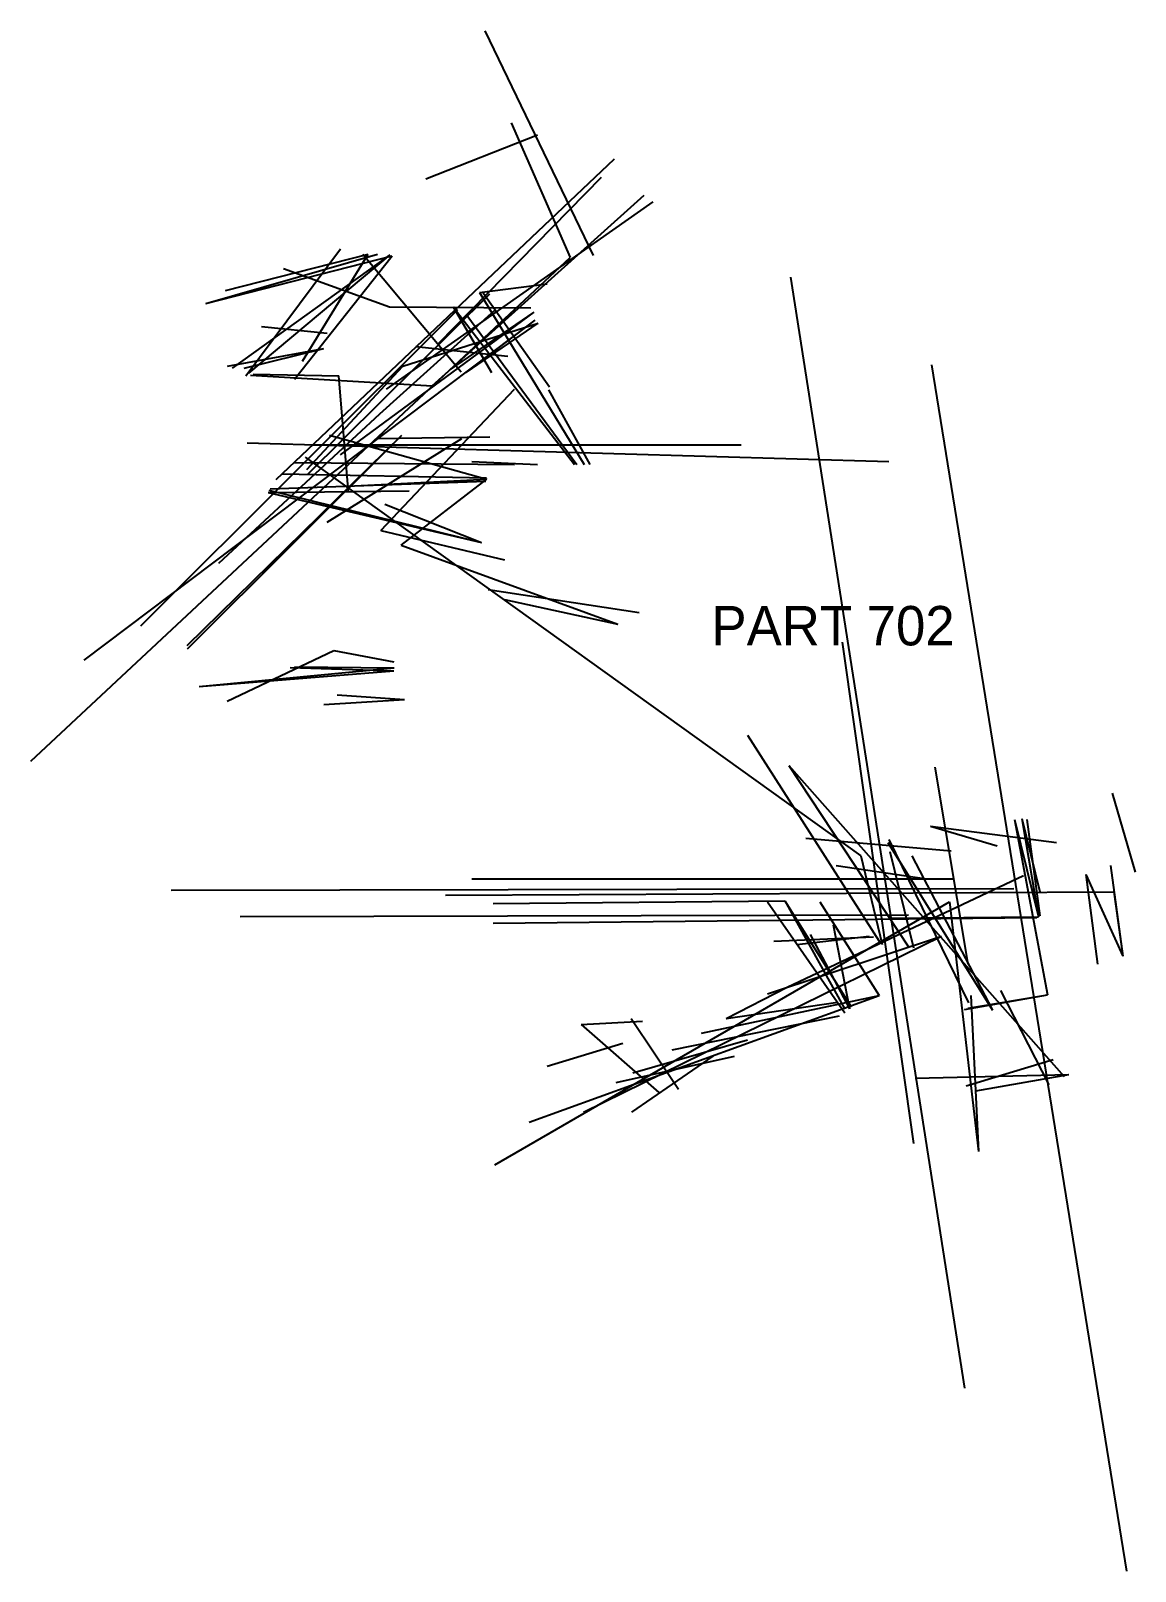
# Model space of a CAD drawing. Header units: millimetres. Extents: x 524 to 860, y 653 to 1122.
import ezdxf

# ---------------------------------------------------------------- set-up
doc = ezdxf.new("R2010")
doc.units = ezdxf.units.MM
doc.layers.add('ANNOTATIONS', color=3, linetype='Continuous')
doc.layers.add('GEOMETRY', color=7, linetype='Continuous')

msp = doc.modelspace()

# ---------------------------------------------------------------- linework, layer by layer
at = {"layer": 'GEOMETRY'}
for p, q in [((662, 1122), (695, 1053.67)), ((670, 1094), (688, 1053)), ((644, 1077), (678, 1090.33)), ((598.5, 985.5), (701.5, 1083)), ((648, 1027), (697.5, 1077.5)), ((632, 1013), (713.25, 1070)), ((646, 1014), (710.5, 1072)), ((589.2, 1017), (618, 1055.67)), ((523.75, 899.75), (688, 1053)), ((577, 1039), (629.33, 1054)), ((577, 1039), (633.75, 1053.5)), ((583, 1043), (626.5, 1054)), ((585.2, 1019.4), (633.2, 1053.8)), ((590.17, 1017.83), (633.2, 1053.8)), ((604, 1016), (633.75, 1053.5)), ((606.5, 1021.5), (626.5, 1054)), ((624.83, 1054), (654.75, 1018.25)), ((600.67, 1049.67), (633, 1038)), ((755, 1047), (808, 709)), ((608, 987), (663.5, 1042)), ((660.33, 1042.33), (681, 1045)), ((660.33, 1042.33), (692.25, 990)), ((661.5, 1042.25), (681.67, 1013.67)), ((557.25, 941), (653.75, 1037.25)), ((618, 993), (677, 1036.4)), ((630, 1005.5), (665, 1037)), ((633, 1038), (676, 1037.67)), ((651.5, 1019), (677, 1036.4)), ((652.33, 1038), (664, 1018)), ((652.33, 1038), (689.33, 990)), ((540, 930.5), (677.33, 1034)), ((594, 1032), (614, 1030)), ((637, 1020), (678.25, 1033)), ((656.33, 1018), (677.33, 1034)), ((656.33, 1018), (678.25, 1033)), ((656.5, 1035.5), (690, 990)), ((583.67, 1020), (613, 1025.33)), ((588.67, 1019.33), (613, 1025.33)), ((641, 1026), (669, 1023)), ((590.6, 1017.2), (646, 1014)), ((591.5, 1017.5), (617.5, 1017)), ((607.75, 988.5), (637, 1020)), ((798, 1020.33), (857.33, 653.33)), ((620.5, 981.5), (617.5, 1017)), ((630.33, 970), (671, 1013)), ((681.4, 1012.8), (694, 990)), ((581, 960), (630, 1005.5)), ((571.33, 935), (636.67, 999)), ((571.5, 934), (636.67, 999)), ((614.67, 999), (662.6, 985.6)), ((629, 998), (663.5, 998.5)), ((589.67, 996.67), (785, 991)), ((609.67, 996), (740, 996)), ((614, 972.5), (655, 998)), ((604, 990.67), (671, 990)), ((607.25, 992.25), (776.5, 871)), ((658, 991), (678, 990)), ((596.67, 982.67), (662.25, 985)), ((600.25, 987.25), (662.5, 986)), ((624.33, 983.67), (662.6, 985.6)), ((636.5, 965.5), (662.6, 985.6)), ((596, 981.5), (639, 982)), ((596, 981.5), (661, 966.33)), ((596.2, 982.2), (661, 966.33)), ((631.5, 978), (661, 966.33)), ((630.33, 970), (668, 961)), ((636.5, 965.5), (702.5, 941.5)), ((663, 952), (709, 945)), ((668, 949), (702.5, 941.5)), ((583.5, 918), (616, 933.5)), ((616, 933.5), (634.33, 930)), ((770.75, 936), (792.5, 783.5)), ((575, 922.5), (634.4, 928.2)), ((602.67, 928.33), (634.25, 927.25)), ((604, 928.5), (634.4, 928.2)), ((575, 922.5), (634.25, 927.25)), ((617, 920), (637.5, 918.5)), ((613, 917), (637.5, 918.5)), ((742, 907.67), (782, 845)), ((754.5, 898.5), (791, 843.33)), ((754.5, 898.5), (838.4, 803.8)), ((799, 898), (809, 838)), ((853, 890), (860, 866)), ((823.2, 882), (833.33, 828.67)), ((823.2, 882), (830.6, 852.4)), ((825.5, 882.33), (830.6, 852.4)), ((825.5, 882.33), (831, 860)), ((827, 882), (831, 852.75)), ((797.67, 880), (836, 875)), ((797.67, 880), (818, 874)), ((759.67, 876.33), (804, 872.5)), ((784.67, 875), (816.5, 824)), ((785, 876), (809.25, 826.25)), ((785.33, 872.33), (792.5, 843)), ((769, 868), (796.5, 864)), ((776.5, 871), (783, 844)), ((792, 871), (816.5, 824)), ((852.5, 868), (856.25, 840.5)), ((658, 864), (805, 864)), ((754, 831), (826, 865)), ((845, 865.33), (848.5, 838)), ((845, 865.33), (856.25, 840.5)), ((566.5, 860.5), (823, 861)), ((650, 859), (853.5, 860)), ((853.5, 860), (856.25, 840.5)), ((587.5, 852.5), (791, 853)), ((664.5, 856.5), (753.33, 857.33)), ((665, 777), (803.5, 857)), ((748, 857), (771.6, 823.2)), ((753.33, 857.33), (773.5, 825)), ((753.33, 857.33), (771.57, 824.29)), ((764, 857), (782, 828.5)), ((803.5, 857), (812.25, 781)), ((664.5, 850.5), (830, 852.25)), ((768, 850), (773, 824.4)), ((785, 852), (830.6, 852.4)), ((692, 793), (801, 846.5)), ((748, 829), (801, 846.5)), ((750, 845), (780.33, 846.33)), ((757, 844), (779, 846.5)), ((761, 847), (773, 824.4)), ((735.5, 821.5), (754, 831)), ((819, 830), (833.67, 801.33)), ((675.5, 790), (782, 828.5)), ((728, 817), (782, 828.5)), ((735.5, 821.5), (769.5, 826.5)), ((808, 824.25), (833.33, 828.67)), ((809, 824.67), (833.33, 828.67)), ((810, 828.5), (812.25, 781)), ((691.33, 819.67), (710, 820.67)), ((706.5, 821.5), (721, 800)), ((719, 812), (770, 822.33)), ((691.33, 819.67), (715, 799)), ((681, 807), (704, 814)), ((707, 805), (742, 815)), ((702, 802), (738, 810)), ((706.75, 793), (731.5, 810)), ((808.5, 801), (835, 809)), ((793, 803.33), (839.75, 804.5)), ((811.5, 799.5), (839.75, 804.5))]:
    msp.add_line(p, q, dxfattribs=at)

# ---------------------------------------------------------------- texts
at = {"layer": 'ANNOTATIONS'}
msp.add_text('PART 702', height=12, dxfattribs=at).set_placement((731, 935))

doc.saveas('drawing.dxf')
